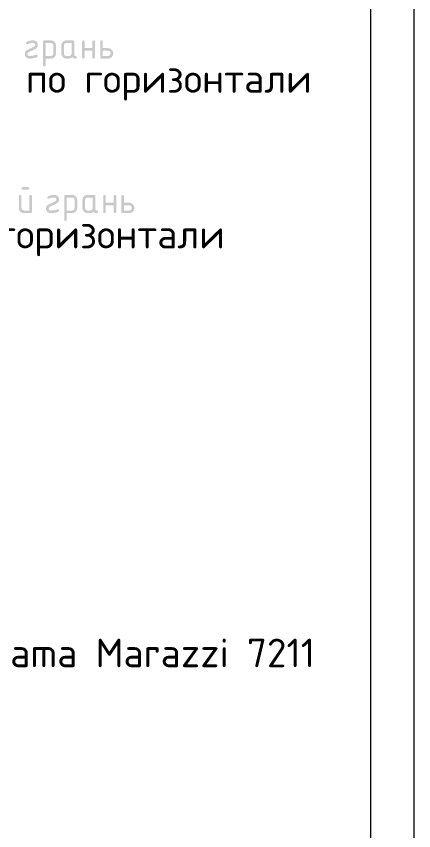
# Model space of a CAD drawing. Header units: millimetres. Extents: x 0 to 1189, y 0 to 841.
# Drawn here: x 1142.8 to 1189.1, y 282.2 to 377 of the extents above; entities that cross this region are included whole.
import ezdxf

# ---------------------------------------------------------------- set-up
doc = ezdxf.new("R2010")
doc.units = ezdxf.units.MM

msp = doc.modelspace()

# ---------------------------------------------------------------- hatches: boundary and pattern name
h = msp.add_hatch(color=7)
h.dxf.hatch_style = 2
h.paths.add_polyline_path([(1145.145695, 372.579726), (1145.212573, 372.570209), (1145.260279, 372.541623), (1145.288864, 372.493917), (1145.298381, 372.42704), (1145.276608, 372.351454), (1145.213494, 372.291992), (1145.047708, 372.219645), (1144.842182, 372.167968), (1144.596865, 372.136962), (1144.311706, 372.126627), (1144.20713, 372.136136), (1144.109686, 372.164661), (1144.020096, 372.212203), (1143.939085, 372.278763), (1143.869976, 372.359843), (1143.821124, 372.449915), (1143.792117, 372.548669), (1143.782539, 372.655794), (1143.801642, 372.809617), (1143.858883, 372.94091), (1143.954157, 373.049258), (1144.087361, 373.134249), (1144.870638, 373.510729), (1144.923796, 373.546696), (1144.962278, 373.591757), (1144.98567, 373.647155), (1144.993559, 373.714127), (1144.977574, 373.800806), (1144.93017, 373.875082), (1144.85424, 373.922693), (1144.769215, 373.938472), (1144.543079, 373.931651), (1144.383915, 373.908706), (1144.275946, 373.87081), (1144.155161, 373.807283), (1144.087361, 373.790195), (1144.029691, 373.800255), (1143.981528, 373.832638), (1143.945768, 373.883902), (1143.935226, 373.938472), (1143.954794, 374.014126), (1144.015703, 374.074071), (1144.16243, 374.148648), (1144.336649, 374.20147), (1144.538772, 374.232898), (1144.769215, 374.243294), (1144.873791, 374.233785), (1144.971235, 374.20526), (1145.060825, 374.157718), (1145.141836, 374.091158), (1145.210945, 374.00845), (1145.259796, 373.918559), (1145.288804, 373.82071), (1145.298381, 373.714127), (1145.279278, 373.560304), (1145.222038, 373.429011), (1145.126764, 373.320663), (1144.993559, 373.235672), (1144.214692, 372.863051), (1144.119194, 372.7803), (1144.087361, 372.655794), (1144.103347, 372.569115), (1144.150751, 372.494839), (1144.225027, 372.445023), (1144.311706, 372.42704), (1144.526904, 372.435816), (1144.727736, 372.462111), (1144.914305, 372.505872), (1145.086715, 372.567048)])
h = msp.add_hatch(color=7)
h.paths.add_polyline_path([(1145.904222, 374.095017), (1145.913739, 374.159346), (1145.942325, 374.205742), (1145.990031, 374.233846), (1146.056909, 374.243294), (1146.814278, 374.243294), (1146.936691, 374.232209), (1147.049027, 374.199266), (1147.150925, 374.144928), (1147.242021, 374.069661), (1147.319838, 373.976023), (1147.375484, 373.872877), (1147.408911, 373.760223), (1147.420064, 373.638059), (1147.420064, 372.731862), (1147.408911, 372.609698), (1147.375484, 372.497044), (1147.319838, 372.393898), (1147.242021, 372.30026), (1147.150925, 372.223133), (1147.049027, 372.169002), (1146.936691, 372.137092), (1146.814278, 372.126627), (1146.209044, 372.126627), (1146.209044, 371.364848), (1146.199536, 371.300519), (1146.17101, 371.254122), (1146.123468, 371.226019), (1146.056909, 371.216571), (1145.990031, 371.226019), (1145.942325, 371.254122), (1145.913739, 371.300519), (1145.904222, 371.364848)])
h.paths.add_polyline_path([(1146.209044, 373.938472), (1146.209044, 372.42704), (1146.814278, 372.42704), (1146.929827, 372.449364), (1147.025945, 372.516336), (1147.092918, 372.614591), (1147.115242, 372.731862), (1147.115242, 373.638059), (1147.093469, 373.755331), (1147.030355, 373.853585), (1146.932032, 373.918352), (1146.814278, 373.938472)])
h = msp.add_hatch(color=7)
h.paths.add_polyline_path([(1149.236925, 373.938472), (1148.63169, 373.938472), (1148.513937, 373.916699), (1148.415614, 373.853585), (1148.3525, 373.755331), (1148.330727, 373.638059), (1148.330727, 372.731862), (1148.353051, 372.616244), (1148.420023, 372.516336), (1148.517795, 372.449364), (1148.63169, 372.42704), (1148.935961, 372.42704), (1149.051509, 372.449364), (1149.147628, 372.516336), (1149.2146, 372.614591), (1149.236925, 372.731862)])
h.paths.add_polyline_path([(1149.842159, 372.274904), (1149.832711, 372.208715), (1149.804607, 372.162525), (1149.758211, 372.135455), (1149.693882, 372.126627), (1149.591485, 372.136205), (1149.499785, 372.165212), (1149.418317, 372.214064), (1149.346616, 372.283172), (1149.256949, 372.214064), (1149.158859, 372.165212), (1149.051983, 372.136205), (1148.935961, 372.126627), (1148.63169, 372.126627), (1148.509277, 372.137092), (1148.396941, 372.169002), (1148.295044, 372.223133), (1148.203947, 372.30026), (1148.126131, 372.393278), (1148.070484, 372.49539), (1148.037058, 372.607838), (1148.025905, 372.731862), (1148.025905, 373.638059), (1148.037058, 373.760223), (1148.070484, 373.872877), (1148.126131, 373.976023), (1148.203947, 374.069661), (1148.295044, 374.144928), (1148.396941, 374.199266), (1148.509277, 374.232209), (1148.63169, 374.243294), (1149.38906, 374.243294), (1149.455938, 374.233846), (1149.503644, 374.205742), (1149.53223, 374.159346), (1149.541747, 374.095017), (1149.541747, 372.579726), (1149.551255, 372.512848), (1149.57978, 372.465142), (1149.627323, 372.436557), (1149.693882, 372.42704), (1149.758211, 372.417531), (1149.804607, 372.389006), (1149.832711, 372.341463)])
h = msp.add_hatch(color=7)
h.dxf.hatch_style = 2
h.paths.add_polyline_path([(1150.753117, 373.032825), (1150.753117, 372.274904), (1150.743608, 372.208715), (1150.715083, 372.162525), (1150.667541, 372.135455), (1150.600981, 372.126627), (1150.534103, 372.135455), (1150.486397, 372.162525), (1150.457812, 372.208715), (1150.448295, 372.274904), (1150.448295, 374.095017), (1150.457812, 374.159346), (1150.486397, 374.205742), (1150.534103, 374.233846), (1150.600981, 374.243294), (1150.667541, 374.233846), (1150.715083, 374.205742), (1150.743608, 374.159346), (1150.753117, 374.095017), (1150.753117, 373.337096), (1151.659315, 373.337096), (1151.659315, 374.095017), (1151.668823, 374.159346), (1151.697349, 374.205742), (1151.744891, 374.233846), (1151.81145, 374.243294), (1151.878328, 374.233846), (1151.926034, 374.205742), (1151.95462, 374.159346), (1151.964137, 374.095017), (1151.964137, 372.274904), (1151.95462, 372.208715), (1151.926034, 372.162525), (1151.878328, 372.135455), (1151.81145, 372.126627), (1151.744891, 372.135455), (1151.697349, 372.162525), (1151.668823, 372.208715), (1151.659315, 372.274904), (1151.659315, 373.032825)])
h = msp.add_hatch(color=7)
h.paths.add_polyline_path([(1154.085819, 372.731862), (1154.074666, 372.609698), (1154.04124, 372.497044), (1153.985593, 372.393898), (1153.907777, 372.30026), (1153.81668, 372.223133), (1153.714783, 372.169002), (1153.602447, 372.137092), (1153.480034, 372.126627), (1152.722664, 372.126627), (1152.655786, 372.135455), (1152.60808, 372.162525), (1152.579494, 372.208715), (1152.569977, 372.274904), (1152.569977, 374.095017), (1152.579494, 374.159346), (1152.60808, 374.205742), (1152.655786, 374.233846), (1152.722664, 374.243294), (1152.789223, 374.233846), (1152.836765, 374.205742), (1152.865291, 374.159346), (1152.874799, 374.095017), (1152.874799, 373.337096), (1153.480034, 373.337096), (1153.602447, 373.326029), (1153.714783, 373.292792), (1153.81668, 373.237335), (1153.907777, 373.159605), (1153.985593, 373.06843), (1154.04124, 372.966404), (1154.074666, 372.854042)])
h.paths.add_polyline_path([(1153.780997, 372.731862), (1153.759224, 372.849408), (1153.69611, 372.947938), (1153.597787, 373.011052), (1153.480034, 373.032825), (1152.874799, 373.032825), (1152.874799, 372.42704), (1153.480034, 372.42704), (1153.595582, 372.449364), (1153.6917, 372.516336), (1153.758673, 372.614591)])
h = msp.add_hatch(color=7)
h.paths.add_polyline_path([(1144.607284, 356.096256), (1144.607284, 354.276143), (1144.597767, 354.209954), (1144.569182, 354.163764), (1144.521476, 354.136694), (1144.454598, 354.127866), (1143.697228, 354.127866), (1143.574815, 354.138331), (1143.462479, 354.170241), (1143.360582, 354.224372), (1143.269485, 354.301499), (1143.191669, 354.395137), (1143.136022, 354.498283), (1143.102596, 354.610937), (1143.091442, 354.733101), (1143.091442, 356.096256), (1143.100959, 356.163134), (1143.129545, 356.21084), (1143.177251, 356.239425), (1143.244129, 356.248943), (1143.310688, 356.239425), (1143.35823, 356.21084), (1143.386756, 356.163134), (1143.396264, 356.096256), (1143.396264, 354.733101), (1143.418589, 354.617965), (1143.485561, 354.521434), (1143.583333, 354.451085), (1143.697228, 354.428278), (1144.302462, 354.428278), (1144.302462, 356.096256), (1144.311971, 356.163134), (1144.340496, 356.21084), (1144.388038, 356.239425), (1144.454598, 356.248943), (1144.521476, 356.239425), (1144.569182, 356.21084), (1144.597767, 356.163134)])
h.paths.add_polyline_path([(1144.149776, 356.849767), (1143.544541, 356.849767), (1143.480213, 356.859284), (1143.433816, 356.88787), (1143.405713, 356.935576), (1143.396264, 357.002454), (1143.405713, 357.069013), (1143.433816, 357.116555), (1143.480213, 357.145081), (1143.544541, 357.154589), (1144.149776, 357.154589), (1144.216654, 357.145081), (1144.26436, 357.116555), (1144.292945, 357.069013), (1144.302462, 357.002454), (1144.292945, 356.935576), (1144.26436, 356.88787), (1144.216654, 356.859284)])
h = msp.add_hatch(color=7)
h.dxf.hatch_style = 2
h.paths.add_polyline_path([(1147.61338, 354.580965), (1147.680257, 354.571448), (1147.727963, 354.542862), (1147.756549, 354.495156), (1147.766066, 354.428278), (1147.744293, 354.352693), (1147.681179, 354.293231), (1147.515392, 354.220884), (1147.309867, 354.169207), (1147.06455, 354.138201), (1146.779391, 354.127866), (1146.674815, 354.137375), (1146.57737, 354.1659), (1146.487781, 354.213442), (1146.406769, 354.280002), (1146.337661, 354.361082), (1146.288809, 354.451154), (1146.259802, 354.549908), (1146.250224, 354.657033), (1146.269327, 354.810856), (1146.326567, 354.942149), (1146.421842, 355.050497), (1146.555046, 355.135488), (1147.338323, 355.511968), (1147.391481, 355.547935), (1147.429963, 355.592996), (1147.453355, 355.648393), (1147.461244, 355.715366), (1147.445259, 355.802045), (1147.397854, 355.876321), (1147.321924, 355.923932), (1147.2369, 355.939711), (1147.010763, 355.932889), (1146.8516, 355.909945), (1146.743631, 355.872049), (1146.622846, 355.808522), (1146.555046, 355.791434), (1146.497375, 355.801494), (1146.449213, 355.833877), (1146.413453, 355.88514), (1146.402911, 355.939711), (1146.422479, 356.015365), (1146.483388, 356.07531), (1146.630115, 356.149887), (1146.804333, 356.202709), (1147.006457, 356.234137), (1147.2369, 356.244533), (1147.341475, 356.235024), (1147.43892, 356.206499), (1147.52851, 356.158957), (1147.609521, 356.092397), (1147.67863, 356.009689), (1147.727481, 355.919798), (1147.756489, 355.821949), (1147.766066, 355.715366), (1147.746963, 355.561543), (1147.689723, 355.43025), (1147.594449, 355.321902), (1147.461244, 355.236911), (1146.682377, 354.86429), (1146.586879, 354.781539), (1146.555046, 354.657033), (1146.571031, 354.570354), (1146.618436, 354.496078), (1146.692712, 354.446262), (1146.779391, 354.428278), (1146.994589, 354.437055), (1147.195421, 354.46335), (1147.38199, 354.507111), (1147.5544, 354.568287)])
h = msp.add_hatch(color=7)
h.paths.add_polyline_path([(1148.371869, 356.096256), (1148.381386, 356.160584), (1148.409972, 356.206981), (1148.457678, 356.235085), (1148.524556, 356.244533), (1149.281925, 356.244533), (1149.404338, 356.233448), (1149.516674, 356.200504), (1149.618572, 356.146167), (1149.709669, 356.0709), (1149.787485, 355.977262), (1149.843132, 355.874116), (1149.876558, 355.761462), (1149.887711, 355.639298), (1149.887711, 354.733101), (1149.876558, 354.610937), (1149.843132, 354.498283), (1149.787485, 354.395137), (1149.709669, 354.301499), (1149.618572, 354.224372), (1149.516674, 354.170241), (1149.404338, 354.138331), (1149.281925, 354.127866), (1148.676691, 354.127866), (1148.676691, 353.366087), (1148.667183, 353.301758), (1148.638657, 353.255361), (1148.591115, 353.227258), (1148.524556, 353.21781), (1148.457678, 353.227258), (1148.409972, 353.255361), (1148.381386, 353.301758), (1148.371869, 353.366087)])
h.paths.add_polyline_path([(1148.676691, 355.939711), (1148.676691, 354.428278), (1149.281925, 354.428278), (1149.397474, 354.450603), (1149.493592, 354.517575), (1149.560565, 354.615829), (1149.582889, 354.733101), (1149.582889, 355.639298), (1149.561116, 355.756569), (1149.498002, 355.854824), (1149.399679, 355.919591), (1149.281925, 355.939711)])
h = msp.add_hatch(color=7)
h.paths.add_polyline_path([(1151.704534, 355.939711), (1151.0993, 355.939711), (1150.981546, 355.917938), (1150.883223, 355.854824), (1150.820109, 355.756569), (1150.798336, 355.639298), (1150.798336, 354.733101), (1150.82066, 354.617483), (1150.887633, 354.517575), (1150.985405, 354.450603), (1151.0993, 354.428278), (1151.40357, 354.428278), (1151.519119, 354.450603), (1151.615237, 354.517575), (1151.68221, 354.615829), (1151.704534, 354.733101)])
h.paths.add_polyline_path([(1152.309768, 354.276143), (1152.30032, 354.209954), (1152.272217, 354.163764), (1152.22582, 354.136694), (1152.161491, 354.127866), (1152.059095, 354.137444), (1151.967395, 354.166451), (1151.885927, 354.215303), (1151.814226, 354.284411), (1151.724559, 354.215303), (1151.626468, 354.166451), (1151.519593, 354.137444), (1151.40357, 354.127866), (1151.0993, 354.127866), (1150.976887, 354.138331), (1150.864551, 354.170241), (1150.762653, 354.224372), (1150.671557, 354.301499), (1150.59374, 354.394517), (1150.538094, 354.496629), (1150.504667, 354.609077), (1150.493514, 354.733101), (1150.493514, 355.639298), (1150.504667, 355.761462), (1150.538094, 355.874116), (1150.59374, 355.977262), (1150.671557, 356.0709), (1150.762653, 356.146167), (1150.864551, 356.200504), (1150.976887, 356.233448), (1151.0993, 356.244533), (1151.856669, 356.244533), (1151.923547, 356.235085), (1151.971253, 356.206981), (1151.999839, 356.160584), (1152.009356, 356.096256), (1152.009356, 354.580965), (1152.018864, 354.514087), (1152.04739, 354.466381), (1152.094932, 354.437796), (1152.161491, 354.428278), (1152.22582, 354.41877), (1152.272217, 354.390245), (1152.30032, 354.342702)])
h = msp.add_hatch(color=7)
h.dxf.hatch_style = 2
h.paths.add_polyline_path([(1153.220689, 355.034064), (1153.220689, 354.276143), (1153.21118, 354.209954), (1153.182655, 354.163764), (1153.135112, 354.136694), (1153.068553, 354.127866), (1153.001675, 354.136694), (1152.953969, 354.163764), (1152.925384, 354.209954), (1152.915866, 354.276143), (1152.915866, 356.096256), (1152.925384, 356.160584), (1152.953969, 356.206981), (1153.001675, 356.235085), (1153.068553, 356.244533), (1153.135112, 356.235085), (1153.182655, 356.206981), (1153.21118, 356.160584), (1153.220689, 356.096256), (1153.220689, 355.338335), (1154.126886, 355.338335), (1154.126886, 356.096256), (1154.136395, 356.160584), (1154.16492, 356.206981), (1154.212463, 356.235085), (1154.279022, 356.244533), (1154.3459, 356.235085), (1154.393606, 356.206981), (1154.422191, 356.160584), (1154.431709, 356.096256), (1154.431709, 354.276143), (1154.422191, 354.209954), (1154.393606, 354.163764), (1154.3459, 354.136694), (1154.279022, 354.127866), (1154.212463, 354.136694), (1154.16492, 354.163764), (1154.136395, 354.209954), (1154.126886, 354.276143), (1154.126886, 355.034064)])
h = msp.add_hatch(color=7)
h.paths.add_polyline_path([(1156.553353, 354.733101), (1156.5422, 354.610937), (1156.508774, 354.498283), (1156.453127, 354.395137), (1156.375311, 354.301499), (1156.284214, 354.224372), (1156.182317, 354.170241), (1156.069981, 354.138331), (1155.947568, 354.127866), (1155.190198, 354.127866), (1155.12332, 354.136694), (1155.075614, 354.163764), (1155.047028, 354.209954), (1155.037511, 354.276143), (1155.037511, 356.096256), (1155.047028, 356.160584), (1155.075614, 356.206981), (1155.12332, 356.235085), (1155.190198, 356.244533), (1155.256757, 356.235085), (1155.3043, 356.206981), (1155.332825, 356.160584), (1155.342333, 356.096256), (1155.342333, 355.338335), (1155.947568, 355.338335), (1156.069981, 355.327268), (1156.182317, 355.294031), (1156.284214, 355.238574), (1156.375311, 355.160844), (1156.453127, 355.069669), (1156.508774, 354.967643), (1156.5422, 354.855281)])
h.paths.add_polyline_path([(1156.248531, 354.733101), (1156.226758, 354.850647), (1156.163644, 354.949177), (1156.065321, 355.012291), (1155.947568, 355.034064), (1155.342333, 355.034064), (1155.342333, 354.428278), (1155.947568, 354.428278), (1156.063116, 354.450603), (1156.159234, 354.517575), (1156.226207, 354.615829)])

# ---------------------------------------------------------------- linework, layer by layer
at = {"color": 7, "lineweight": 0}
for p, q in [((1189.107153, 840.985282), (1189.107153, -0.006567)), ((1184.111809, 4.988778), (1184.111809, 588.936038))]:
    msp.add_line(p, q, dxfattribs=at)
msp.add_lwpolyline([(1184.111809, 4.988778), (1184.111809, 835.989938)], dxfattribs=at)
msp.add_lwpolyline([(1184.111809, 4.988778), (1184.111809, 835.989938)], dxfattribs=at)

# ---------------------------------------------------------------- texts
at = {"color": 7, "attachment_point": 1}
for s, insert, char_height in [('{\\fGOSTCommon|b0|i0|c0; }', (1145.242619, 375.166919), 3.040288), ('\\A1;{\\fISOCPEUR|b0|i0|c204|p34;. Раскладка по горизонтали }', (1117.472516, 371.4664), 3.329924), ('{\\fGOSTCommon|b0|i0|c0; }', (1147.666175, 357.168156), 3.040288), ('\\A1;{\\fISOCPEUR|b0|i0|c204|p34;. Раскладка по горизонтали }', (1107.348682, 353.339377), 3.329924), ('\\A1;{\\fISOCPEUR|b1|i0|c204|p34;ПН-10 Плитка керамическая 200х500 мм\\fISOCPEUR|b0|i0|c204|p34;, Ауленти Бежевый Kerama Marazzi 7211\\Pс вертикальной раскладкой со сдвигом \\H0.7x;\\S1/2;\\H1.42857x; }', (1005.962345, 304.56419), 3.329924)]:
    msp.add_mtext(s, dxfattribs=dict(at, insert=insert, char_height=char_height))

doc.saveas('drawing.dxf')
